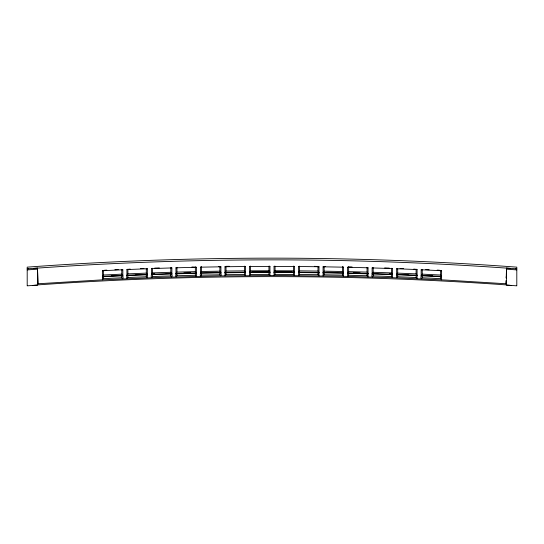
<?xml version="1.0" encoding="UTF-8"?>
<svg xmlns="http://www.w3.org/2000/svg" width="544" height="544" viewBox="0 0 544 544"><rect width="100%" height="100%" fill="white"/><g stroke="black" fill="none" stroke-linecap="round" stroke-linejoin="round"><path stroke-width="0.82" d="M103.367 276.325L102.394 276.767L102.394 279.847L38.318 283.75L37.441 284.92A3319.658 3319.658 0 0 1 506.559 284.92L505.682 283.75L445.611 280.058L393.584 277.739L339.687 276.202L279.154 275.522L219.64 275.93L160.378 277.392L102.394 279.847L103.367 278.664L103.367 276.644M121.972 269.477L122.828 269.756L122.828 275.42L102.394 276.406L102.394 270.735L103.19 270.375M102.394 276.406L103.367 275.026L103.374 270.62M121.965 275.332C123.794 275.4 123.257 280.976 121.768 277.78L121.768 275.55M122.828 275.42L121.768 274.142L121.768 269.572M127.833 274.992C125.997 275.162 126.514 280.86 127.894 277.508L127.894 275.495M146.492 268.457L147.349 268.75L147.349 274.414L126.915 275.244L126.915 269.572L130.2 269.042M126.915 275.244L127.894 273.87L127.901 269.137M146.424 274.278C148.315 274.305 147.798 279.983 146.295 276.76L146.295 274.428M147.349 274.414L146.295 273.122L146.295 268.478M154.727 273.897L152.422 273.979C150.511 274.081 151.008 279.895 152.422 276.536L152.422 274.414M171.02 267.628L171.87 267.92L171.87 273.584L151.436 274.264L151.436 268.593L152.245 268.246M151.436 274.264L152.429 272.898L152.429 268.491M166.226 273.51L170.823 273.367C172.836 273.299 172.36 279.194 170.823 275.924L170.823 273.904M171.87 273.584L170.823 272.286L170.823 267.886M176.705 273.346C175.052 273.639 175.603 279.011 176.95 275.74L176.956 273.408M175.957 273.462L175.957 267.798L176.956 267.376L176.956 272.102L175.957 273.462L196.391 272.932L196.391 267.274L191.903 266.982M195.548 272.823C197.343 272.945 196.806 278.487 195.35 275.264L195.35 272.823M196.391 272.932L195.35 271.626L195.35 266.9M201.103 272.809C199.607 273.197 200.144 278.344 201.477 275.128L201.484 272.796M218.729 266.444L220.912 266.805L220.912 272.469L200.478 272.843L200.478 267.179L201.294 266.846M200.478 272.843L201.484 271.497L201.484 266.846M219.946 272.272C221.87 272.299 221.367 278.059 219.878 274.788L219.878 272.775M220.912 272.469L219.878 271.157L219.878 266.424M226.012 274.7L226.012 272.143L224.998 272.768L224.998 275.849L226.012 274.7L235.205 274.584L244.406 274.496L245.432 275.624L245.432 272.544L244.474 271.98M244.603 266.206L245.432 266.519L245.432 272.184L224.998 272.408L226.012 271.062L226.012 266.336L229.459 266.288M244.406 274.496L244.406 272.272M245.432 272.184L244.406 270.858L244.406 266.295M250.22 272.088L249.519 272.51L249.519 275.59L250.539 274.448L250.539 272.224M269.124 266.098L269.953 266.41L269.953 272.075L249.519 272.15L250.539 270.817L250.539 266.254M268.933 266.268L268.933 270.749L269.953 272.075M292.312 271.891L275.067 271.83L274.047 272.435L274.047 275.516L275.067 274.38L275.067 272.265M293.651 266.166L294.481 266.492L294.481 272.15L274.047 272.075L274.047 266.41L274.876 266.098M274.047 272.075L275.067 270.749L275.067 266.268M293.78 272.088L294.481 272.51L294.481 275.59L293.461 274.448L293.461 272.224M299.526 271.98L298.568 272.544L298.568 275.624L299.594 274.496L299.594 272.272M314.541 266.288L319.002 266.744L319.002 272.408L298.568 272.184L298.568 266.519L299.397 266.206M319.002 272.768L319.002 275.849L317.988 274.7L317.988 272.143L319.002 272.768L298.568 272.544M325.271 266.444L323.088 266.805L323.088 272.469L343.522 272.843L343.522 267.179L342.706 266.846M510.415 268.389L506.58 268.11L506.28 275.407M506.267 275.788L506.24 276.325M506.233 276.434L506.206 277.005M506.206 277.107L506.178 277.556M506.172 277.658L506.151 278.045M506.002 280.582L505.723 283.553M298.568 272.184L299.594 270.858L299.594 266.295M323.088 272.469L324.122 271.157L324.122 266.424M368.043 273.462L367.044 272.102L367.044 267.376L368.043 267.798L368.043 273.462L347.609 272.932L348.65 271.626L348.65 266.9L352.097 266.982M391.755 268.246L392.564 268.593L392.564 274.264L372.13 273.584L373.177 272.286L373.177 267.886M413.8 269.042L417.085 269.572L417.085 275.244L396.651 274.414L397.705 273.122L397.705 268.478M440.81 270.375L441.606 270.735L441.606 276.406L421.172 275.42L422.232 274.142L422.232 269.572M324.122 272.775L324.122 274.788L323.088 275.91L323.088 272.83L324.054 272.272M348.65 272.823L348.65 275.264L347.609 276.379L347.609 273.299L348.452 272.823M373.177 273.904L373.177 275.924C371.64 279.194 371.164 273.299 373.177 273.367L377.774 273.51M397.705 274.428L397.705 276.76C396.202 279.983 395.685 274.305 397.576 274.278M422.232 275.55L422.232 277.78C420.743 280.976 420.206 275.4 422.035 275.332M224.998 272.408L224.998 266.744L226.012 266.336M249.519 272.15L249.519 266.492L250.349 266.166M347.609 272.932L347.609 267.274L348.65 266.9M372.13 273.584L372.13 267.92L372.98 267.628M396.651 274.414L396.651 268.75L397.508 268.457M421.172 275.42L421.172 269.756L422.028 269.477M28.478 268.756L27.2 268.845L37.42 268.11A3336.427 3336.427 0 0 1 506.58 268.117L516.8 268.845L515.522 268.756M33.585 268.389L37.42 268.11L38.291 283.594M27.2 269.906L37.42 269.171M32.307 285.471L37.42 285.097L27.2 285.838M104.523 270.232L106.821 270.116M102.394 270.735L122.828 269.756M103.367 275.026L121.768 274.142M102.394 276.767L122.828 275.788M103.367 278.664L121.768 277.78M111.418 275.706L114.866 275.543M114.872 269.729L118.32 269.566M126.915 269.572L147.349 268.75M127.894 273.87L146.295 273.122M126.915 275.604L147.349 274.774M127.894 277.508L146.295 276.76M135.946 274.611L139.393 274.475M140.549 268.614L143.997 268.478M151.436 274.625L171.87 273.945M154.727 268.083L159.324 267.927M151.436 268.593L171.87 267.92M152.429 272.898L170.823 272.286M152.422 276.536L170.823 275.924M175.957 267.798L196.391 267.274M176.956 272.102L195.35 271.626M175.957 273.822L196.391 273.299M176.95 275.74L195.35 275.264M183.852 272.993L190.754 272.823M200.478 267.179L220.912 266.805M200.478 273.204L220.912 272.83M201.484 271.497L219.878 271.157M201.477 275.128L219.878 274.788M208.379 272.435L217.58 272.272M224.998 266.744L245.432 266.519M226.012 271.062L244.406 270.858M224.998 272.768L245.432 272.544M249.519 266.492L269.953 266.41M250.539 270.817L268.933 270.749M249.519 272.51L269.953 272.435L269.953 275.516L268.933 274.38L268.933 272.265M250.539 274.448L268.933 274.38M251.688 271.891L268.933 271.83L269.953 272.435M274.047 266.41L294.481 266.492M275.067 270.749L293.461 270.817L294.481 272.15M274.047 272.435L294.481 272.51M275.067 274.38L293.461 274.448M298.568 266.519L319.002 266.744M299.594 270.858L317.988 271.062L319.002 272.408M299.594 274.496L317.988 274.7M323.088 266.805L343.522 267.179M323.088 272.83L343.522 273.204L343.522 276.284L342.523 275.128L342.516 272.796M324.122 271.157L342.516 271.497L343.522 272.843M326.42 272.272L335.621 272.435M324.122 274.788L342.523 275.128M347.609 267.274L368.043 267.798M348.65 271.626L367.044 272.102M347.609 273.299L368.043 273.822L368.043 276.903L367.05 275.74L367.044 273.408M348.65 275.264L367.05 275.74M353.246 272.823L360.148 272.993M372.13 267.92L392.564 268.593M373.177 272.286L391.571 272.898L392.564 274.264M372.13 273.945L392.564 274.625L392.564 277.705L391.578 276.536L391.578 274.414M373.177 275.924L391.578 276.536M389.273 268.083L384.676 267.927M389.273 273.897L391.578 273.979L392.564 274.625M400.003 268.478L403.451 268.614M396.651 268.75L417.085 269.572M397.705 273.122L416.106 273.87L417.085 275.244M396.651 274.774L417.085 275.604L417.085 278.684L416.106 277.508L416.106 275.495M397.705 276.76L416.106 277.508M404.607 274.475L408.054 274.611M421.172 269.756L441.606 270.735M422.232 274.142L440.633 275.026L441.606 276.406M421.172 275.788L441.606 276.767L441.606 279.847L440.633 278.664L440.633 276.644M422.232 277.78L440.633 278.664M429.128 269.729L425.68 269.566M432.582 275.706L429.134 275.543M437.179 270.116L439.477 270.232M506.58 269.171L516.8 269.906M516.8 285.838L506.58 285.104L511.693 285.471M342.897 272.809L343.522 273.204M367.295 273.346L368.043 273.822M416.167 274.992L417.085 275.604M441.606 276.767L440.633 276.325M440.626 270.62L440.633 275.026M416.099 269.137L416.106 273.87M391.571 268.491L391.571 272.898M342.516 266.846L342.516 271.497M516.8 285.45L516.8 267.145A3338.12 3338.12 0 0 0 27.2 267.145L27.2 285.45M506.58 268.117L506.58 284.709M317.988 266.336L317.988 271.062M293.461 266.254L293.461 270.817M37.42 268.117L37.42 284.709"/></g></svg>
